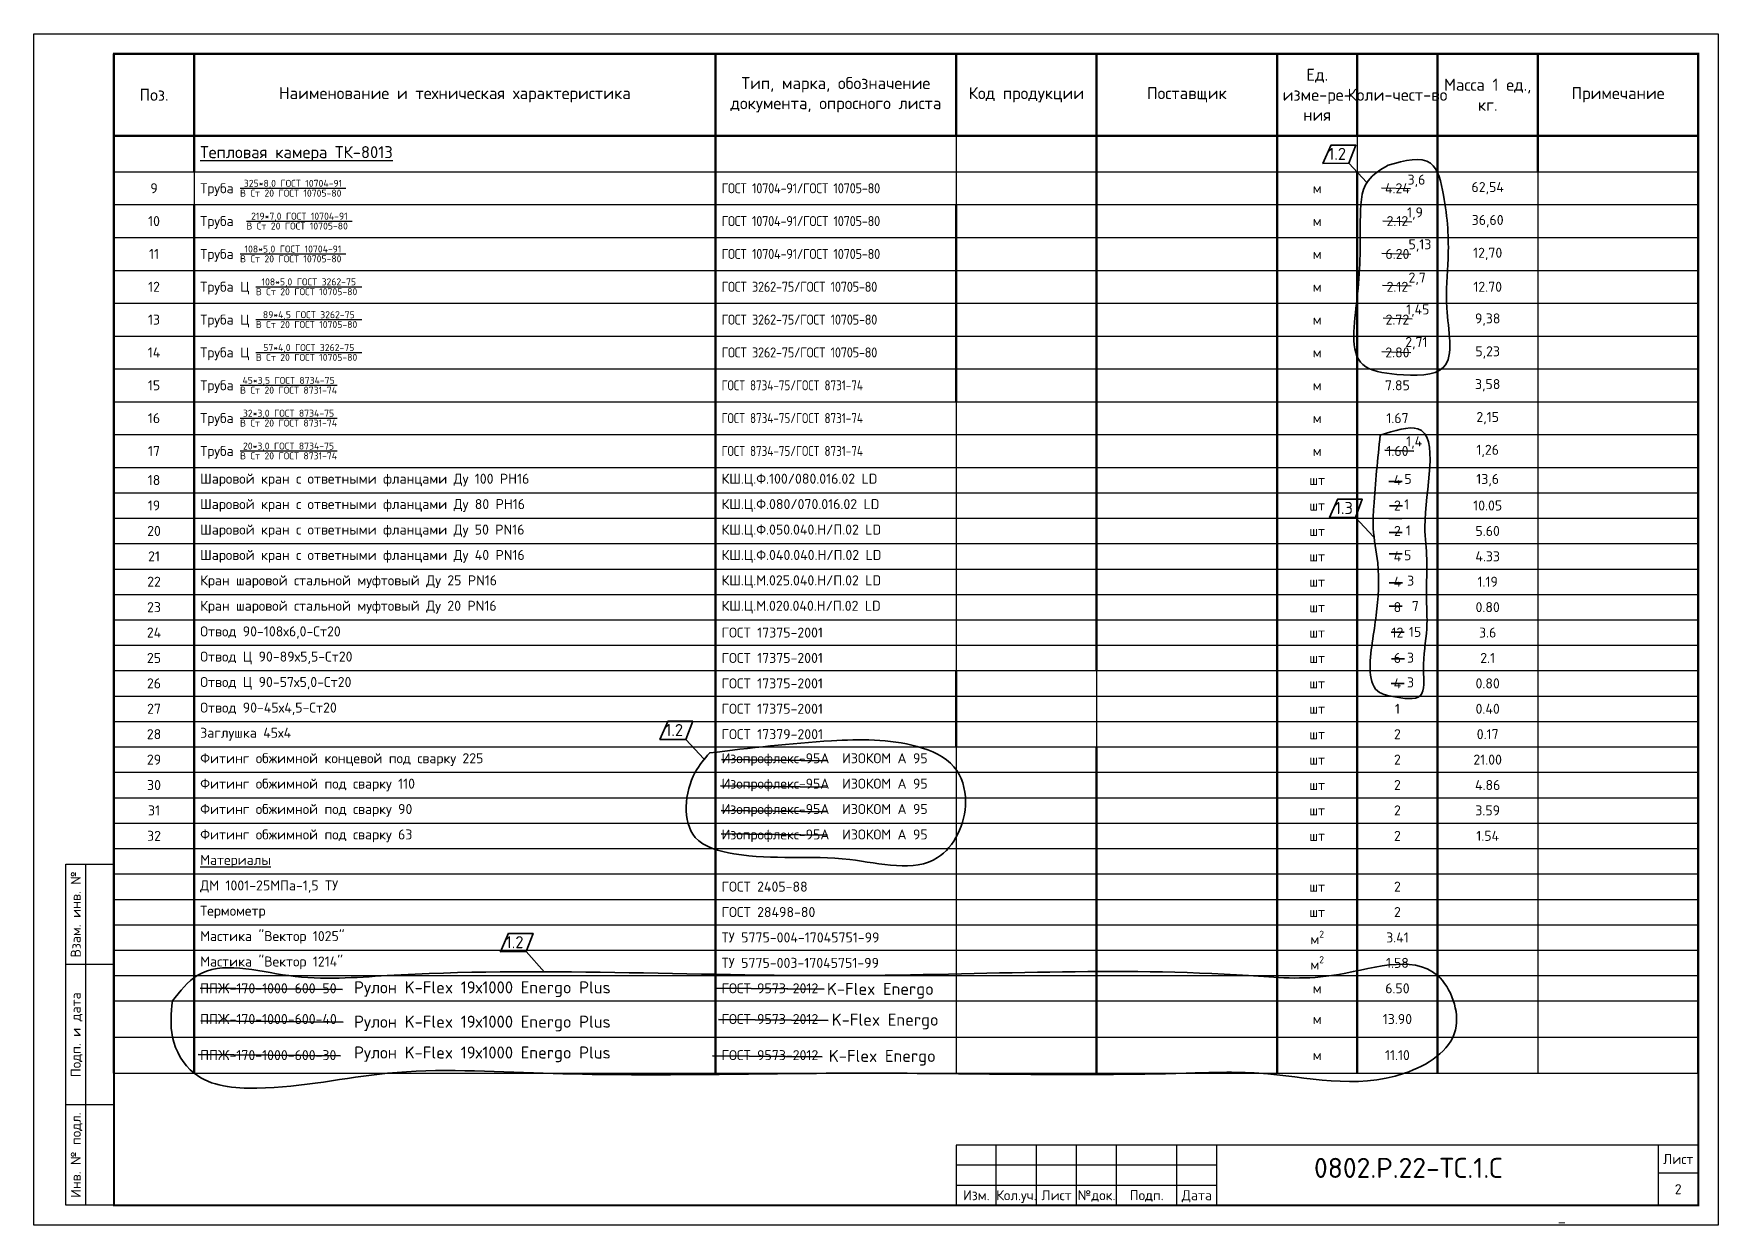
# Model space of a CAD drawing. Header units: metres. Extents: x 1642 to 8476, y 831 to 5441.
# Drawn here: x 6227 to 6647, y 1175.7 to 1472.7 of the extents above; entities that cross this region are included whole.
import ezdxf
from ezdxf.enums import TextEntityAlignment as Align

# ---------------------------------------------------------------- set-up
doc = ezdxf.new("R2010")
doc.units = ezdxf.units.M
doc.layers.add('Размерный', color=4, linetype='Continuous', lineweight=30)
doc.layers.add('Таблица', color=3, linetype='Continuous', lineweight=30)
doc.styles.add('-ISOCPEUR-', font='isocpeur.ttf')

# ---------------------------------------------------------------- blocks, each defined once
blk = doc.blocks.new('*T269')
at = {"layer": 'Таблица', "color": 7, "lineweight": 50, "transparency": 16777216}
for p, q in [((0, 0), (395, 0)), ((0, 0), (0, -20.43)), ((20, 0), (20, -20.43)), ((150, 0), (150, -20.43)), ((210, 0), (210, -20.43)), ((245, 0), (245, -20.43)), ((290, 0), (290, -20.43)), ((310, 0), (310, -20.43)), ((330, 0), (330, -20.43)), ((355, 0), (355, -20.43)), ((395, 0), (395, -20.43))]:
    blk.add_line(p, q, dxfattribs=at)
at = {"layer": 'Таблица', "color": 0, "lineweight": 50, "transparency": 16777216}
for p, q in [((0, -20.43), (150, -20.43)), ((0, -20.43), (0, -254.09)), ((20, -20.43), (20, -29.43)), ((210, -20.43), (395, -20.43)), ((245, -20.43), (245, -153.76)), ((290, -20.43), (290, -29.43)), ((330, -20.43), (330, -29.43)), ((355, -20.43), (355, -29.43)), ((395, -20.43), (395, -254.09)), ((20, -37.61), (20, -254.09)), ((210, -37.61), (210, -86.72)), ((210, -153.76), (210, -172.76)), ((245, -172.76), (245, -254.09))]:
    blk.add_line(p, q, dxfattribs=at)
at = {"layer": 'Таблица', "color": 0, "linetype": 'ByBlock', "lineweight": 50, "transparency": 16777216}
for p, q in [((150, -20.43), (210, -20.43)), ((150, -20.43), (150, -254.09)), ((290, -29.43), (290, -254.09)), ((310, -29.43), (310, -254.09)), ((330, -29.43), (330, -254.09))]:
    blk.add_line(p, q, dxfattribs=at)
at = {"layer": 'Таблица', "color": 0, "linetype": 'ByBlock', "lineweight": -2, "transparency": 16777216}
for p, q in [((210, -20.43), (210, -37.61)), ((310, -20.43), (310, -29.43)), ((20, -29.43), (20, -37.61)), ((355, -29.43), (355, -254.09)), ((210, -86.72), (210, -153.76)), ((245, -153.76), (245, -172.76)), ((210, -160.09), (245, -160.09)), ((210, -166.43), (245, -166.43)), ((210, -172.76), (245, -172.76)), ((210, -172.76), (210, -254.09)), ((0, -204.43), (20, -204.43)), ((0, -210.76), (20, -210.76)), ((0, -217.09), (20, -217.09)), ((0, -223.43), (20, -223.43)), ((0, -229.76), (20, -229.76)), ((0, -236.09), (20, -236.09)), ((0, -245.09), (20, -245.09)), ((0, -254.09), (20, -254.09))]:
    blk.add_line(p, q, dxfattribs=at)
at = {"layer": 'Таблица', "color": 0, "lineweight": 25, "transparency": 16777216}
for p, q in [((0, -29.43), (20, -29.43)), ((210, -29.43), (290, -29.43)), ((310, -29.43), (395, -29.43)), ((0, -37.61), (20, -37.61)), ((210, -37.61), (245, -37.61)), ((355, -37.61), (395, -37.61)), ((0, -45.8), (20, -45.8)), ((210, -45.8), (245, -45.8)), ((355, -45.8), (395, -45.8)), ((0, -53.98), (20, -53.98)), ((210, -53.98), (245, -53.98)), ((355, -53.98), (395, -53.98)), ((0, -62.17), (20, -62.17)), ((210, -62.17), (245, -62.17)), ((355, -62.17), (395, -62.17)), ((0, -70.35), (20, -70.35)), ((210, -70.35), (245, -70.35)), ((355, -70.35), (395, -70.35)), ((0, -78.54), (20, -78.54)), ((210, -78.54), (245, -78.54)), ((355, -78.54), (395, -78.54)), ((0, -86.72), (20, -86.72)), ((210, -86.72), (245, -86.72)), ((355, -86.72), (395, -86.72)), ((0, -94.91), (20, -94.91)), ((210, -94.91), (245, -94.91)), ((355, -94.91), (395, -94.91)), ((0, -103.09), (20, -103.09)), ((210, -103.09), (245, -103.09)), ((355, -103.09), (395, -103.09)), ((0, -109.43), (20, -109.43)), ((210, -109.43), (245, -109.43)), ((355, -109.43), (395, -109.43)), ((0, -115.76), (20, -115.76)), ((210, -115.76), (245, -115.76)), ((355, -115.76), (395, -115.76)), ((0, -122.09), (20, -122.09)), ((210, -122.09), (245, -122.09)), ((355, -122.09), (395, -122.09)), ((0, -128.43), (20, -128.43)), ((210, -128.43), (245, -128.43)), ((355, -128.43), (395, -128.43)), ((0, -134.76), (20, -134.76)), ((210, -134.76), (245, -134.76)), ((355, -134.76), (395, -134.76)), ((0, -141.09), (20, -141.09)), ((210, -141.09), (245, -141.09)), ((355, -141.09), (395, -141.09)), ((0, -147.43), (20, -147.43)), ((210, -147.43), (245, -147.43)), ((355, -147.43), (395, -147.43)), ((0, -153.76), (20, -153.76)), ((210, -153.76), (245, -153.76)), ((355, -153.76), (395, -153.76)), ((0, -160.09), (20, -160.09)), ((355, -160.09), (395, -160.09)), ((0, -166.43), (20, -166.43)), ((355, -166.43), (395, -166.43)), ((0, -172.76), (20, -172.76)), ((355, -172.76), (395, -172.76)), ((0, -179.09), (20, -179.09)), ((210, -179.09), (245, -179.09)), ((355, -179.09), (395, -179.09)), ((0, -185.43), (20, -185.43)), ((210, -185.43), (245, -185.43)), ((355, -185.43), (395, -185.43)), ((0, -191.76), (20, -191.76)), ((210, -191.76), (245, -191.76)), ((355, -191.76), (395, -191.76)), ((0, -198.09), (20, -198.09)), ((210, -198.09), (245, -198.09)), ((355, -198.09), (395, -198.09)), ((210, -204.43), (245, -204.43)), ((355, -204.43), (395, -204.43)), ((210, -210.76), (245, -210.76)), ((355, -210.76), (395, -210.76)), ((210, -217.09), (245, -217.09)), ((355, -217.09), (395, -217.09)), ((210, -223.43), (245, -223.43)), ((355, -223.43), (395, -223.43)), ((210, -229.76), (245, -229.76)), ((355, -229.76), (395, -229.76)), ((210, -236.09), (245, -236.09)), ((355, -236.09), (395, -236.09)), ((210, -245.09), (245, -245.09)), ((355, -245.09), (395, -245.09)), ((210, -254.09), (245, -254.09)), ((355, -254.09), (395, -254.09))]:
    blk.add_line(p, q, dxfattribs=at)
at = {"layer": 'Таблица', "color": 0, "linetype": 'ByBlock', "lineweight": 25, "transparency": 16777216}
for p, q in [((20, -29.43), (210, -29.43)), ((290, -29.43), (310, -29.43)), ((20, -37.61), (210, -37.61)), ((245, -37.61), (355, -37.61)), ((20, -45.8), (210, -45.8)), ((245, -45.8), (355, -45.8)), ((20, -53.98), (210, -53.98)), ((245, -53.98), (355, -53.98)), ((20, -62.17), (210, -62.17)), ((245, -62.17), (355, -62.17)), ((20, -70.35), (210, -70.35)), ((245, -70.35), (355, -70.35)), ((20, -78.54), (210, -78.54)), ((245, -78.54), (355, -78.54)), ((20, -86.72), (210, -86.72)), ((245, -86.72), (355, -86.72)), ((20, -94.91), (210, -94.91)), ((245, -94.91), (355, -94.91)), ((20, -103.09), (210, -103.09)), ((245, -103.09), (355, -103.09)), ((20, -109.43), (210, -109.43)), ((245, -109.43), (355, -109.43)), ((20, -115.76), (210, -115.76)), ((245, -115.76), (355, -115.76)), ((20, -122.09), (210, -122.09)), ((245, -122.09), (355, -122.09)), ((20, -128.43), (210, -128.43)), ((245, -128.43), (355, -128.43)), ((20, -134.76), (210, -134.76)), ((245, -134.76), (355, -134.76)), ((20, -141.09), (210, -141.09)), ((245, -141.09), (355, -141.09)), ((20, -147.43), (210, -147.43)), ((245, -147.43), (355, -147.43)), ((20, -153.76), (210, -153.76)), ((245, -153.76), (355, -153.76)), ((20, -160.09), (210, -160.09)), ((245, -160.09), (355, -160.09)), ((20, -166.43), (210, -166.43)), ((245, -166.43), (355, -166.43)), ((20, -172.76), (210, -172.76)), ((245, -172.76), (355, -172.76)), ((20, -179.09), (210, -179.09)), ((245, -179.09), (355, -179.09)), ((20, -185.43), (210, -185.43)), ((245, -185.43), (355, -185.43)), ((20, -191.76), (210, -191.76)), ((245, -191.76), (355, -191.76)), ((20, -198.09), (210, -198.09)), ((245, -198.09), (355, -198.09)), ((20, -204.43), (210, -204.43)), ((245, -204.43), (355, -204.43)), ((20, -210.76), (210, -210.76)), ((245, -210.76), (355, -210.76)), ((20, -217.09), (210, -217.09)), ((245, -217.09), (355, -217.09)), ((20, -223.43), (210, -223.43)), ((245, -223.43), (355, -223.43)), ((20, -229.76), (210, -229.76)), ((245, -229.76), (355, -229.76)), ((20, -236.09), (210, -236.09)), ((245, -236.09), (355, -236.09)), ((20, -245.09), (210, -245.09)), ((245, -245.09), (355, -245.09)), ((20, -254.09), (210, -254.09)), ((245, -254.09), (355, -254.09))]:
    blk.add_line(p, q, dxfattribs=at)
at = {"layer": 'Таблица', "color": 7, "transparency": 16777216, "attachment_point": 5, "style": '-ISOCPEUR-'}
for s, insert, char_height, width in [('Ед. изме-ре- ния', (300, -10.22), 3, 17), ('Наименование и техническая характеристика', (85, -10.22), 3, 127), ('Тип, марка, обозначение документа, опросного листа', (180, -10.22), 3, 57), ('Код продукции', (227.5, -10.22), 3, 32), ('Поставщик', (267.5, -10.22), 3, 42), ('Масса 1 ед., кг.', (342.5, -10.22), 3, 22), ('Примечание', (375, -10.22), 3, 37), ('Поз.', (10, -10.22), 3, 17), ('Коли-чест-во', (320, -10.22), 3, 17), ('9', (10, -33.52), 2.5, 17), ('10', (10, -41.71), 2.5, 17), ('11', (10, -49.89), 2.5, 17), ('12', (10, -58.08), 2.5, 17), ('13', (10, -66.26), 2.5, 17), ('14', (10, -74.45), 2.5, 17), ('15', (10, -82.63), 2.5, 17), ('16', (10, -90.82), 2.5, 17), ('17', (10, -99), 2.5, 17), ('18', (10, -106.26), 2.5, 17), ('19', (10, -112.59), 2.5, 17), ('20', (10, -118.93), 2.5, 17), ('21', (10, -125.26), 2.5, 17), ('22', (10, -131.59), 2.5, 17)]:
    blk.add_mtext(s, dxfattribs=dict(at, insert=insert, char_height=char_height, width=width))
at = {"layer": 'Таблица', "color": 0, "transparency": 16777216, "style": '-ISOCPEUR-'}
for s, insert, char_height, width, attachment_point in [('{\\LТепловая камера ТК-8013}', (21.5, -24.93), 3, 127, 4), ('\\A1;Труба {\\H0.7x;\\S325*8,0 ГОСТ 10704-91/В Ст 20 ГОСТ 10705-80 ;}', (21.5, -33.52), 2.5, 127, 4), ('{\\W0.9;\\T0.95;ГОСТ 10704-91/ГОСТ 10705-80}', (151.5, -33.52), 2.5, 57, 4), ('м', (300, -33.52), 2.5, 17, 5), ('4.24', (320, -33.52), 2.5, 17, 5), ('62,54', (342.5, -33.52), 2.5, 22, 5), ('\\A1;Труба  {\\H0.7x;\\S219*7,0 ГОСТ 10704-91/В Ст 20 ГОСТ 10705-80 ;}', (21.5, -41.71), 2.5, 127, 4), ('{\\W0.9;\\T0.95;ГОСТ 10704-91/ГОСТ 10705-80}', (151.5, -41.71), 2.5, 57, 4), ('м', (300, -41.71), 2.5, 17, 5), ('2.12', (320, -41.71), 2.5, 17, 5), ('36,60', (342.5, -41.71), 2.5, 22, 5), ('\\A1;Труба {\\H0.7x;\\S108*5,0 ГОСТ 10704-91/В Ст 20 ГОСТ 10705-80 ;}', (21.5, -49.89), 2.5, 127, 4), ('{\\W0.9;\\T0.95;ГОСТ 10704-91/ГОСТ 10705-80}', (151.5, -49.89), 2.5, 57, 4), ('м', (300, -49.89), 2.5, 17, 5), ('6.20', (320, -49.89), 2.5, 17, 5), ('12,70', (342.5, -49.89), 2.5, 22, 5), ('\\A1;Труба Ц {\\H0.7x;\\S108*5,0 ГОСТ 3262-75/В Ст 20 ГОСТ 10705-80 ;}', (21.5, -58.08), 2.5, 127, 4), ('{\\W0.9;\\T0.95;ГОСТ 3262-75/ГОСТ 10705-80}', (151.5, -58.08), 2.5, 57, 4), ('м', (300, -58.08), 2.5, 17, 5), ('2.12', (320, -58.08), 2.5, 17, 5), ('12.70', (342.5, -58.08), 2.5, 22, 5), ('\\A1;Труба Ц {\\H0.7x;\\S89*4,5 ГОСТ 3262-75/В Ст 20 ГОСТ 10705-80 ;}', (21.5, -66.26), 2.5, 127, 4), ('{\\W0.9;\\T0.95;ГОСТ 3262-75/ГОСТ 10705-80}', (151.5, -66.26), 2.5, 57, 4), ('м', (300, -66.26), 2.5, 17, 5), ('2.72', (320, -66.26), 2.5, 17, 5), ('9,38', (342.5, -66.26), 2.5, 22, 5), ('\\A1;Труба Ц {\\H0.7x;\\S57*4,0 ГОСТ 3262-75/В Ст 20 ГОСТ 10705-80 ;}', (21.5, -74.45), 2.5, 127, 4), ('{\\W0.9;\\T0.95;ГОСТ 3262-75/ГОСТ 10705-80}', (151.5, -74.45), 2.5, 57, 4), ('м', (300, -74.45), 2.5, 17, 5), ('2.80', (320, -74.45), 2.5, 17, 5), ('5,23', (342.5, -74.45), 2.5, 22, 5), ('\\A1;Труба {\\H0.7x;\\S45*3,5 ГОСТ 8734-75/В Ст 20 ГОСТ 8731-74;}', (21.5, -82.63), 2.5, 127, 4), ('{\\W0.8;ГОСТ 8734-75/ГОСТ 8731-74}', (151.5, -82.63), 2.5, 57, 4), ('м', (300, -82.63), 2.5, 17, 5), ('7.85', (320, -82.63), 2.5, 17, 5), ('3,58', (342.5, -82.63), 2.5, 22, 5), ('\\A1;Труба {\\H0.7x;\\S32*3,0 ГОСТ 8734-75/В Ст 20 ГОСТ 8731-74;}', (21.5, -90.82), 2.5, 127, 4), ('{\\W0.8;ГОСТ 8734-75/ГОСТ 8731-74}', (151.5, -90.82), 2.5, 57, 4), ('м', (300, -90.82), 2.5, 17, 5), ('1.67', (320, -90.82), 2.5, 17, 5), ('2,15', (342.5, -90.82), 2.5, 22, 5), ('\\A1;Труба {\\H0.7x;\\S20*3,0 ГОСТ 8734-75/В Ст 20 ГОСТ 8731-74;}', (21.5, -99), 2.5, 127, 4), ('{\\W0.8;ГОСТ 8734-75/ГОСТ 8731-74}', (151.5, -99), 2.5, 57, 4), ('м', (300, -99), 2.5, 17, 5), ('1.60', (320, -99), 2.5, 17, 5), ('1,26', (342.5, -99), 2.5, 22, 5), ('Шаровой кран с ответными фланцами Ду 100 РН16', (21.5, -106.26), 2.5, 127, 4), ('КШ.Ц.Ф.100/080.016.02 LD', (151.5, -106.26), 2.5, 57, 4), ('13,6', (342.5, -106.26), 2.5, 22, 5), ('шт', (300, -106.26), 2.5, 17, 5), ('4', (320, -106.26), 2.5, 17, 5), ('Шаровой кран с ответными фланцами Ду 80 РН16', (21.5, -112.59), 2.5, 127, 4), ('КШ.Ц.Ф.080/070.016.02 LD', (151.5, -112.59), 2.5, 57, 4), ('шт', (300, -112.59), 2.5, 17, 5), ('2', (320, -112.59), 2.5, 17, 5), ('10.05', (342.5, -112.59), 2.5, 22, 5), ('Шаровой кран с ответными фланцами Ду 50 PN16^J', (21.5, -118.93), 2.5, 127, 4), ('КШ.Ц.Ф.050.040.Н/П.02 LD^J', (151.5, -118.93), 2.5, 57, 4), ('шт', (300, -118.93), 2.5, 17, 5), ('2', (320, -118.93), 2.5, 17, 5), ('5.60', (342.5, -118.93), 2.5, 22, 5), ('Шаровой кран с ответными фланцами Ду 40 PN16^J', (21.5, -125.26), 2.5, 127, 4), ('КШ.Ц.Ф.040.040.Н/П.02 LD^J', (151.5, -125.26), 2.5, 57, 4), ('шт', (300, -125.26), 2.5, 17, 5), ('4', (320, -125.26), 2.5, 17, 5), ('4.33', (342.5, -125.26), 2.5, 22, 5), ('Кран шаровой стальной муфтовый Ду 25 PN16^J', (21.5, -131.59), 2.5, 127, 4), ('КШ.Ц.М.025.040.Н/П.02 LD^J', (151.5, -131.59), 2.5, 57, 4), ('шт', (300, -131.59), 2.5, 17, 5), ('4', (320, -131.59), 2.5, 17, 5), ('1.19', (342.5, -131.59), 2.5, 22, 5), ('23', (10, -137.93), 2.5, 17, 5), ('Кран шаровой стальной муфтовый Ду 20 PN16^J', (21.5, -137.93), 2.5, 127, 4), ('КШ.Ц.М.020.040.Н/П.02 LD^J', (151.5, -137.93), 2.5, 57, 4), ('шт', (300, -137.93), 2.5, 17, 5), ('8', (320, -137.93), 2.5, 17, 5), ('0.80', (342.5, -137.93), 2.5, 22, 5), ('Отвод 90-108х6,0-Ст20', (21.5, -144.26), 2.5, 127, 4), ('24', (10, -144.26), 2.5, 17, 5), ('ГОСТ 17375-2001', (151.5, -144.26), 2.5, 57, 4), ('шт', (300, -144.26), 2.5, 17, 5), ('12', (320, -144.26), 2.5, 17, 5), ('3.6', (342.5, -144.26), 2.5, 22, 5), ('25', (10, -150.59), 2.5, 17, 5), ('Отвод Ц 90-89х5,5-Ст20', (21.5, -150.59), 2.5, 127, 4), ('ГОСТ 17375-2001', (151.5, -150.59), 2.5, 57, 4), ('шт', (300, -150.59), 2.5, 17, 5), ('6', (320, -150.59), 2.5, 17, 5), ('2.1', (342.5, -150.59), 2.5, 22, 5), ('Отвод Ц 90-57х5,0-Ст20', (21.5, -156.93), 2.5, 127, 4), ('26', (10, -156.93), 2.5, 17, 5), ('ГОСТ 17375-2001', (151.5, -156.93), 2.5, 57, 4), ('шт', (300, -156.93), 2.5, 17, 5), ('4', (320, -156.93), 2.5, 17, 5), ('0.80', (342.5, -156.93), 2.5, 22, 5), ('27', (10, -163.26), 2.5, 17, 5), ('Отвод 90-45х4,5-Ст20', (21.5, -163.26), 2.5, 127, 4), ('ГОСТ 17375-2001', (151.5, -163.26), 2.5, 57, 4), ('шт', (300, -163.26), 2.5, 17, 5), ('1', (320, -163.26), 2.5, 17, 5), ('0.40', (342.5, -163.26), 2.5, 22, 5), ('Заглушка 45х4', (21.5, -169.59), 2.5, 127, 4), ('28', (10, -169.59), 2.5, 17, 5), ('ГОСТ 17379-2001', (151.5, -169.59), 2.5, 57, 4), ('шт', (300, -169.59), 2.5, 17, 5), ('2', (320, -169.59), 2.5, 17, 5), ('0.17', (342.5, -169.59), 2.5, 22, 5), ('29', (10, -175.93), 2.5, 17, 5), ('Фитинг обжимной концевой под сварку 225', (21.5, -175.93), 2.5, 127, 4), ('Изопрофлекс-95А  ИЗОКОМ А 95', (151.5, -175.93), 2.5, 57, 4), ('шт', (300, -175.93), 2.5, 17, 5), ('2', (320, -175.93), 2.5, 17, 5), ('21.00', (342.5, -175.93), 2.5, 22, 5), ('30', (10, -182.26), 2.5, 17, 5), ('Фитинг обжимной под сварку 110', (21.5, -182.26), 2.5, 127, 4), ('Изопрофлекс-95А  ИЗОКОМ А 95', (151.5, -182.26), 2.5, 57, 4), ('шт', (300, -182.26), 2.5, 17, 5), ('2', (320, -182.26), 2.5, 17, 5), ('4.86', (342.5, -182.26), 2.5, 22, 5), ('31', (10, -188.59), 2.5, 17, 5), ('Фитинг обжимной под сварку 90', (21.5, -188.59), 2.5, 127, 4), ('Изопрофлекс-95А  ИЗОКОМ А 95', (151.5, -188.59), 2.5, 57, 4), ('шт', (300, -188.59), 2.5, 17, 5), ('2', (320, -188.59), 2.5, 17, 5), ('3.59', (342.5, -188.59), 2.5, 22, 5), ('32', (10, -194.93), 2.5, 17, 5), ('Фитинг обжимной под сварку 63', (21.5, -194.93), 2.5, 127, 4), ('Изопрофлекс-95А  ИЗОКОМ А 95', (151.5, -194.93), 2.5, 57, 4), ('шт', (300, -194.93), 2.5, 17, 5), ('2', (320, -194.93), 2.5, 17, 5), ('1.54', (342.5, -194.93), 2.5, 22, 5), ('{\\LМатериалы}', (21.5, -201.26), 2.5, 127, 4), ('ДМ 1001-25МПа-1,5 ТУ', (21.5, -207.59), 2.5, 127, 4), ('ГОСТ 2405-88', (151.5, -207.59), 2.5, 57, 4), ('шт', (300, -207.59), 2.5, 17, 5), ('2', (320, -207.59), 2.5, 17, 5), ('Термометр', (21.5, -213.93), 2.5, 127, 4), ('ГОСТ 28498-80', (151.5, -213.93), 2.5, 57, 4), ('шт', (300, -213.93), 2.5, 17, 5), ('2', (320, -213.93), 2.5, 17, 5), ('Мастика "Вектор 1025"', (21.5, -220.26), 2.5, 127, 4), ('ТУ 5775-004-17045751-99', (151.5, -220.26), 2.5, 57, 4), ('\\A1;м{\\H0.7x;\\S2^ ;}', (300, -220.26), 2.5, 17, 5), ('3.41', (320, -220.26), 2.5, 17, 5), ('Мастика "Вектор 1214"', (21.5, -226.59), 2.5, 127, 4), ('ТУ 5775-003-17045751-99', (151.5, -226.59), 2.5, 57, 4), ('\\A1;м{\\H0.7x;\\S2^ ;}', (300, -226.59), 2.5, 17, 5), ('1.58', (320, -226.59), 2.5, 17, 5), ('ППЖ-170-1000-600-50', (21.5, -232.93), 2.5, 127, 4), ('ГОСТ 9573-2012', (151.5, -232.93), 2.5, 57, 4), ('м', (300, -232.93), 2.5, 17, 5), ('6.50', (320, -232.93), 2.5, 17, 5), ('ППЖ-170-1000-600-40', (21.5, -240.59), 2.5, 127, 4), ('ГОСТ 9573-2012', (151.5, -240.59), 2.5, 57, 4), ('13.90', (320, -240.59), 2.5, 17, 5), ('м', (300, -240.59), 2.5, 17, 5), ('ППЖ-170-1000-600-30', (21.5, -249.59), 2.5, 127, 4), ('ГОСТ 9573-2012', (151.5, -249.59), 2.5, 57, 4), ('м', (300, -249.59), 2.5, 17, 5), ('11.10', (320, -249.59), 2.5, 17, 5)]:
    blk.add_mtext(s, dxfattribs=dict(at, insert=insert, char_height=char_height, width=width, attachment_point=attachment_point))

msp = doc.modelspace()

# ---------------------------------------------------------------- linework, layer by layer
at = {"color": 18, "lineweight": 35, "true_color": 0x000000}
for p, q in [((6554.893, 1440.392), (6559.417, 1435.595)), ((6563.877, 1368.9), (6571.084, 1368.664)), ((6564.927, 1361.117), (6568.202, 1361.117)), ((6565.02, 1355.027), (6568.295, 1355.027)), ((6556.546, 1352.129), (6561.07, 1347.331)), ((6564.943, 1348.38), (6568.218, 1348.38)), ((6564.943, 1343.086), (6568.218, 1343.086)), ((6565.004, 1335.864), (6568.28, 1335.864)), ((6564.943, 1330.05), (6568.218, 1330.05)), ((6565.435, 1323.544), (6568.71, 1323.544)), ((6565.535, 1316.844), (6568.81, 1316.844)), ((6565.435, 1310.743), (6568.71, 1310.743)), ((6389.602, 1296.796), (6394.126, 1291.999)), ((6398.535, 1291.769), (6425.03, 1291.439)), ((6398.248, 1285.259), (6424.744, 1284.929)), ((6398.415, 1279.081), (6424.911, 1278.751)), ((6398.415, 1273.236), (6424.911, 1272.906)), ((6349.815, 1243.908), (6354.392, 1238.798)), ((6268.535, 1234.769), (6304.011, 1234.441)), ((6396.82, 1234.769), (6424.135, 1234.516)), ((6268.681, 1226.686), (6304.157, 1226.358)), ((6397.8, 1227.021), (6425.115, 1226.768)), ((6268.047, 1218.292), (6303.523, 1217.964)), ((6396.279, 1217.9), (6423.593, 1217.647))]:
    msp.add_line(p, q, dxfattribs=at)
for p, q in [((6564.878, 1351.881), (6568.153, 1351.881)), ((6240.035, 1180.694), (6240.035, 1265.694)), ((6247.035, 1240.694), (6235.035, 1240.694)), ((6247.035, 1205.694), (6235.035, 1205.694)), ((6467.035, 1180.694), (6467.035, 1195.694)), ((6477.035, 1180.694), (6477.035, 1195.694)), ((6487.035, 1180.694), (6487.035, 1195.694)), ((6497.035, 1180.694), (6497.035, 1195.694)), ((6512.035, 1180.694), (6512.035, 1195.694)), ((6522.035, 1180.694), (6522.035, 1195.694)), ((6632.035, 1195.694), (6632.035, 1180.694)), ((6522.035, 1190.694), (6457.035, 1190.694)), ((6642.035, 1188.694), (6632.035, 1188.694)), ((6457.035, 1185.694), (6522.035, 1185.694))]:
    msp.add_line(p, q)
for points in [[(6227.035, 1472.694), (6647.035, 1472.694), (6647.035, 1175.694), (6227.035, 1175.694)], [(6247.035, 1180.694), (6235.035, 1180.694), (6235.035, 1265.694), (6247.035, 1265.694)], [(6457.035, 1180.694), (6642.035, 1180.694), (6642.035, 1195.694), (6457.035, 1195.694)]]:
    msp.add_lwpolyline(points, close=True)
at = {"const_width": 0.5}
msp.add_lwpolyline([(6247.035, 1467.694), (6642.035, 1467.694), (6642.035, 1180.694), (6247.035, 1180.694)], close=True, dxfattribs=at)
at = {"color": 18, "lineweight": 35, "true_color": 0x000000}
for points in [[(6550.507, 1444.947), (6556.629, 1444.92), (6554.893, 1440.392), (6548.466, 1440.378), (6550.507, 1444.988)], [(6552.16, 1356.684), (6558.282, 1356.656), (6556.546, 1352.129), (6550.118, 1352.115), (6552.16, 1356.724)], [(6385.216, 1301.351), (6391.339, 1301.324), (6389.602, 1296.796), (6383.175, 1296.782), (6385.216, 1301.392)], [(6345.429, 1248.463), (6351.551, 1248.435), (6349.815, 1243.908), (6343.388, 1243.894), (6345.429, 1248.503)]]:
    msp.add_lwpolyline(points, dxfattribs=at)
for points in [[(6564.752, 1439.941), (6559.727, 1436.053), (6557.782, 1426.01), (6556.971, 1406.572), (6558.43, 1390.212), (6566.859, 1387.782), (6578.53, 1389.564), (6579.34, 1404.304), (6579.664, 1416.615), (6578.53, 1432.489), (6575.288, 1440.427), (6564.752, 1439.941)], [(6562.753, 1372.64), (6561.129, 1354.796), (6561.007, 1349.406), (6562.109, 1340.832), (6561.742, 1327.726), (6560.762, 1320.866), (6562.604, 1308.467), (6565.912, 1307.487), (6572.773, 1307.732), (6573.508, 1314.101), (6574.365, 1324.39), (6574.243, 1332.964), (6574.365, 1341.783), (6573.875, 1349.745), (6572.096, 1374.249), (6562.753, 1372.64)], [(6395.535, 1293.394), (6391.974, 1288.602), (6391.974, 1272.387), (6401.602, 1268.296), (6430.486, 1266.852), (6452.389, 1267.334), (6459.369, 1281.291), (6456.481, 1289.955), (6447.335, 1295.008), (6425.912, 1296.452), (6395.538, 1293.435)], [(6261.626, 1231.602), (6261.626, 1222.602), (6267.035, 1213.602), (6282.706, 1209.867), (6315.249, 1213.602), (6354.065, 1213.602), (6431.907, 1213.602), (6514.342, 1213.602), (6532.44, 1213.602), (6568.804, 1213.602), (6581.506, 1224.439), (6577.035, 1237.936), (6550.625, 1237.936), (6529.93, 1237.936), (6429.767, 1237.936), (6315.176, 1237.936), (6290.613, 1237.936), (6267.784, 1237.936), (6261.626, 1231.602)]]:
    msp.add_spline(points, degree=3, dxfattribs=at)
at = {"layer": 'Размерный', "color": 0}
for p, q in [((6563.046, 1434.317), (6570.253, 1434.081)), ((6563.4, 1426.043), (6570.607, 1425.807)), ((6563.164, 1418.006), (6570.371, 1417.77)), ((6563.284, 1410.057), (6570.491, 1409.82)), ((6563.52, 1401.901), (6570.727, 1401.665)), ((6563.166, 1393.509), (6570.373, 1393.273))]:
    msp.add_line(p, q, dxfattribs=at)

# ---------------------------------------------------------------- block references
msp.add_blockref('*T269', (6247.035, 1467.694))

# ---------------------------------------------------------------- texts
at = {"style": '-ISOCPEUR-'}
for s, p in [('Взам. инв. №', (6237.535, 1253.194)), ('Подп. и дата', (6237.535, 1223.194)), ('Инв. № подл.', (6237.535, 1193.194))]:
    msp.add_text(s, height=2.5, rotation=90, dxfattribs=at).set_placement(p, align=Align.MIDDLE_CENTER)
for s, p in [('Лист', (6637.035, 1192.194)), ('Изм.', (6462.035, 1183.194)), ('Кол.уч.', (6472.035, 1183.194)), ('Лист', (6482.035, 1183.194)), ('№док.', (6492.035, 1183.194)), ('Подп.', (6504.535, 1183.194)), ('Дата', (6517.035, 1183.194))]:
    msp.add_text(s, height=2.5, dxfattribs=at).set_placement(p, align=Align.MIDDLE_CENTER)
at = {"insert": (6546.233, 1192.502), "char_height": 5, "width": 38.55785, "attachment_point": 1, "style": '-ISOCPEUR-'}
msp.add_mtext('0802.Р.22-ТС.1.С', dxfattribs=at)
at = {"style": '-ISOCPEUR-'}
msp.add_attdef('2', text='*', height=2.5, dxfattribs=at).set_placement((6637.035, 1184.694), align=Align.MIDDLE_CENTER)
at = {"style": '-ISOCPEUR-', "flags": 8}
msp.add_attdef('_', text='Формат', height=3, dxfattribs=at).set_placement((6608.007, 1177.949), align=Align.MIDDLE_CENTER)
at = {"layer": 'Размерный', "color": 0, "style": '-ISOCPEUR-'}
for s, height, p in [('1.2', 3, (6549.796, 1441.238)), ('3,6', 2.5, (6569.566, 1435.073)), ('1,9', 2.5, (6569.447, 1426.903)), ('5,13', 2.5, (6569.804, 1418.958)), ('2,7', 2.5, (6569.804, 1410.669)), ('1,45', 2.5, (6569.211, 1402.718)), ('2,71', 2.5, (6568.993, 1394.599)), ('1,4', 2.5, (6569.217, 1369.846)), ('5', 2.5, (6568.762, 1360.469)), ('1', 2.5, (6568.714, 1354.15)), ('1.3', 3, (6551.448, 1352.974)), ('1', 2.5, (6569.146, 1347.638)), ('5', 2.5, (6568.682, 1341.457)), ('3', 2.5, (6569.448, 1335.119)), ('7', 2.5, (6570.626, 1328.799)), ('15', 2.5, (6569.896, 1322.355)), ('3', 2.5, (6569.419, 1315.931)), ('3', 2.5, (6569.419, 1309.765)), ('1.2', 3, (6384.505, 1297.642)), ('1.2', 3, (6344.717, 1244.753)), ('Рулон K-Flex 19х1000 Energo Plus', 3, (6306.909, 1233.498)), ('K-Flex Energo ', 3, (6424.797, 1233.115)), ('Рулон K-Flex 19х1000 Energo Plus', 3, (6306.909, 1224.943)), ('K-Flex Energo ', 3, (6425.996, 1225.443)), ('Рулон K-Flex 19х1000 Energo Plus', 3, (6306.909, 1217.26)), ('K-Flex Energo ', 3, (6425.277, 1216.412))]:
    msp.add_text(s, height=height, dxfattribs=at).set_placement(p)

doc.saveas('drawing.dxf')
